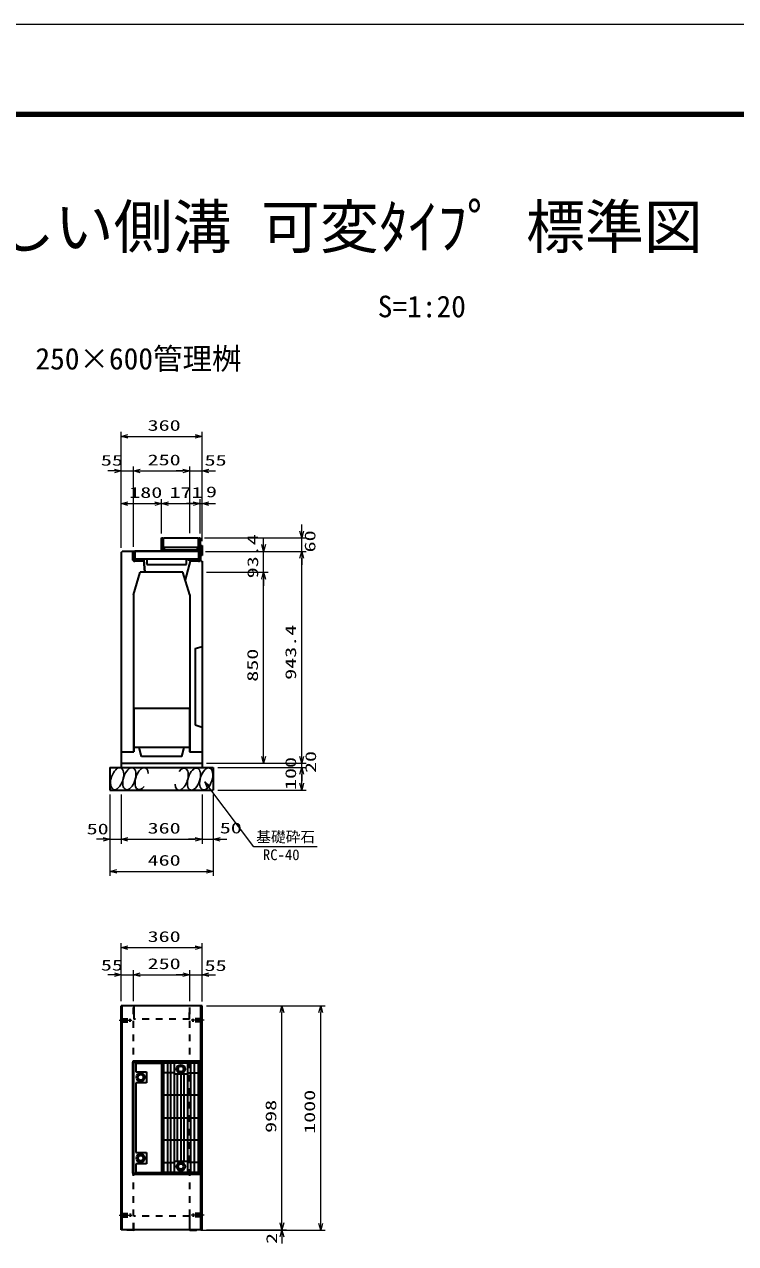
# Model space of a CAD drawing. Units: millimetres on the paper. Extents: x 0 to 841, y 0 to 594.
# Drawn here: x 374 to 532.3, y 322.4 to 594 of the extents above; entities that cross this region are included whole.
import ezdxf
from ezdxf.enums import TextEntityAlignment as Align

# ---------------------------------------------------------------- set-up
doc = ezdxf.new("R2010")
doc.units = ezdxf.units.MM
doc.linetypes.add('USER2', pattern=[18.5, 12, -1.5, 3.5, -1.5])
doc.linetypes.add('USER3', pattern=[3, 1.5, -1.5])
for name, color, linetype, lineweight in [('D-BMK（構造物基準線）', 2, 'USER2', 18), ('D-STR-DIM（寸法）', 7, 'Continuous', 13), ('D-STR-DIM（寸法）2', 7, 'Continuous', 13), ('D-STR-HTXT(基礎砕石-旗)', 7, 'Continuous', 13), ('D-STR-STRF(グリ)', 7, 'Continuous', 25), ('D-STR（構造物）', 1, 'Continuous', 35), ('D-TTL-LINE（区切線）', 7, 'Continuous', 18), ('D-TTL（外枠）', 2, 'Continuous', 140)]:
    doc.layers.add(name, color=color, linetype=linetype, lineweight=lineweight)
doc.layers.add('D-STR-TXT(文字)', color=7, linetype='Continuous')
doc.styles.add('ＭＳ ゴシック', font='')
doc.styles.get('ＭＳ ゴシック').set_extended_font_data('MS Gothic')

# ---------------------------------------------------------------- blocks, each defined once
blk = doc.blocks.new('_Open30')
at = {"color": 7, "linetype": 'Continuous', "lineweight": 13}
for p, q in [((-1, 0.2679), (0, 0)), ((0, 0), (-1, -0.2679)), ((0, 0), (-1, 0))]:
    blk.add_line(p, q, dxfattribs=at)

msp = doc.modelspace()

# ---------------------------------------------------------------- linework, layer by layer
at = {"layer": 'D-BMK（構造物基準線）'}
for p, q in [((395.07, 372.115), (397.92, 372.115)), ((413.994, 372.115), (411.145, 372.115)), ((395.07, 328.715), (397.92, 328.715)), ((413.994, 328.715), (411.145, 328.715))]:
    msp.add_line(p, q, dxfattribs=at)
at = {"layer": 'D-STR-DIM（寸法）'}
for p, q in [((395.532, 494.986), (395.532, 503.195)), ((413.532, 495.504), (413.532, 503.195)), ((397.032, 502.195), (412.032, 502.195)), ((394.032, 494.504), (392.532, 494.504)), ((395.532, 485.04), (395.532, 495.504)), ((395.532, 494.504), (398.282, 494.504)), ((398.282, 477.595), (398.282, 495.504)), ((398.282, 477.595), (398.282, 495.504)), ((399.782, 494.504), (401.282, 494.504)), ((399.782, 494.504), (409.282, 494.504)), ((409.282, 494.504), (407.782, 494.504)), ((410.782, 488.311), (410.782, 495.504)), ((410.782, 480.62), (410.782, 495.504)), ((410.782, 494.504), (413.532, 494.504)), ((413.532, 486.561), (413.532, 495.504)), ((415.032, 494.504), (416.532, 494.504)), ((395.532, 477.35), (395.532, 488.247)), ((397.032, 487.247), (403.032, 487.247)), ((404.532, 480.595), (404.532, 488.247)), ((404.532, 480.595), (404.532, 488.247)), ((406.032, 487.247), (411.582, 487.247)), ((411.582, 487.247), (410.082, 487.247)), ((413.082, 480.595), (413.082, 488.247)), ((413.082, 480.595), (413.082, 488.247)), ((413.082, 487.247), (413.532, 487.247)), ((413.532, 478.87), (413.532, 488.247)), ((415.032, 487.247), (416.532, 487.247)), ((435.735, 481.095), (435.735, 482.595)), ((414.082, 479.595), (436.735, 479.595)), ((427.237, 478.095), (427.237, 479.595)), ((435.735, 476.595), (435.735, 479.595)), ((414.282, 476.595), (436.735, 476.595)), ((414.282, 476.595), (428.237, 476.595)), ((415.282, 476.595), (436.735, 476.595)), ((427.237, 471.925), (427.237, 476.595)), ((435.735, 430.925), (435.735, 475.095)), ((435.735, 475.095), (435.735, 473.595)), ((414.532, 471.925), (428.237, 471.925)), ((414.532, 471.925), (428.237, 471.925)), ((427.237, 430.925), (427.237, 470.425)), ((427.237, 470.425), (427.237, 468.925)), ((435.735, 430.925), (435.735, 432.425)), ((414.532, 429.425), (436.735, 429.425)), ((414.532, 429.425), (428.237, 429.425)), ((414.532, 429.425), (436.735, 429.425)), ((435.735, 428.425), (435.735, 429.425)), ((417.032, 428.425), (436.735, 428.425)), ((417.032, 428.425), (436.735, 428.425)), ((435.735, 424.925), (435.735, 426.925)), ((435.735, 426.925), (435.735, 425.425)), ((393.032, 422.425), (393.032, 411.458)), ((393.032, 421.425), (393.032, 404.301)), ((395.532, 422.425), (395.532, 411.458)), ((395.532, 421.425), (395.532, 411.458)), ((413.532, 422.425), (413.532, 411.458)), ((413.532, 421.425), (413.532, 411.458)), ((416.032, 422.425), (416.032, 411.458)), ((416.032, 421.425), (416.032, 404.301)), ((417.032, 423.425), (436.735, 423.425)), ((391.532, 412.458), (390.032, 412.458)), ((393.032, 412.458), (395.532, 412.458)), ((397.032, 412.458), (398.532, 412.458)), ((397.032, 412.458), (412.032, 412.458)), ((412.032, 412.458), (410.532, 412.458)), ((413.532, 412.458), (416.032, 412.458)), ((417.532, 412.458), (419.032, 412.458)), ((394.532, 405.301), (414.532, 405.301)), ((395.532, 383.262), (395.532, 389.312)), ((413.532, 383.292), (413.532, 389.312)), ((397.032, 388.312), (412.032, 388.312)), ((395.532, 376.365), (395.532, 383.262)), ((398.282, 376.417), (398.282, 383.262)), ((398.282, 376.365), (398.282, 383.262)), ((410.782, 376.365), (410.782, 383.262)), ((410.782, 376.402), (410.782, 383.262)), ((413.532, 376.335), (413.532, 383.262)), ((394.032, 382.262), (392.532, 382.262)), ((395.532, 382.262), (398.282, 382.262)), ((399.782, 382.262), (401.282, 382.262)), ((399.782, 382.262), (409.282, 382.262)), ((409.282, 382.262), (407.782, 382.262)), ((410.782, 382.262), (413.532, 382.262)), ((415.032, 382.262), (416.532, 382.262)), ((414.532, 375.365), (432.321, 375.365)), ((432.321, 375.365), (440.961, 375.365)), ((431.321, 326.965), (431.321, 373.865)), ((439.961, 326.865), (439.961, 373.865)), ((431.321, 326.965), (431.321, 328.465)), ((413.282, 325.365), (432.321, 325.365)), ((414.532, 325.465), (432.321, 325.465)), ((414.532, 325.465), (432.321, 325.465)), ((429.884, 325.365), (440.961, 325.365)), ((431.321, 325.465), (431.321, 325.365)), ((431.321, 323.865), (431.321, 322.365))]:
    msp.add_line(p, q, dxfattribs=at)
at = {"layer": 'D-STR-HTXT(基礎砕石-旗)'}
msp.add_lwpolyline([(439.154, 410.728), (425.05, 410.728), (415.046, 424.054)], dxfattribs=at)
at = {"layer": 'D-STR-STRF(グリ)'}
for centre, major_axis in [((394.627, 425.949), (0.79, 2.421)), ((397.348, 425.949), (0.79, 2.421)), ((411.736, 425.868), (-0.771, -2.427)), ((414.458, 425.889), (-0.771, -2.427))]:
    msp.add_ellipse(centre, major_axis=major_axis, ratio=0.5139, dxfattribs=at)
for centre, major_axis in [((400.089, 425.949), (0.79, 2.421)), ((408.996, 425.846), (-0.771, -2.427))]:
    msp.add_ellipse(centre, major_axis=major_axis, ratio=0.5139, start_param=5.3575563, end_param=10.3750652, dxfattribs=at)
at = {"layer": 'D-STR（構造物）'}
for p, q in [((404.532, 479.595), (404.832, 479.595)), ((404.532, 476.67), (404.532, 479.595)), ((404.832, 479.595), (404.832, 476.67)), ((404.932, 477.42), (404.932, 479.62)), ((404.932, 479.62), (412.682, 479.62)), ((412.682, 479.62), (412.682, 477.42)), ((412.782, 479.595), (413.082, 479.595)), ((412.782, 474.92), (412.782, 479.595)), ((413.082, 479.595), (413.082, 476.67)), ((395.532, 476.35), (395.783, 476.595)), ((395.532, 476.35), (395.532, 428.425)), ((413.282, 476.595), (395.783, 476.595)), ((398.332, 476.595), (398.032, 476.595)), ((398.032, 476.595), (398.032, 474.945)), ((398.332, 474.995), (398.332, 476.595)), ((413.082, 476.67), (398.537, 476.67)), ((398.537, 476.67), (398.537, 474.92)), ((404.832, 476.97), (412.782, 476.97)), ((412.682, 477.42), (404.932, 477.42)), ((405.082, 477.42), (405.082, 476.97)), ((412.532, 476.97), (412.532, 477.42)), ((413.282, 476.595), (412.782, 476.595)), ((412.982, 476.595), (412.982, 474.945)), ((413.082, 477.87), (413.532, 477.87)), ((413.307, 476.92), (413.082, 476.92)), ((413.282, 474.395), (413.282, 476.595)), ((413.307, 477.87), (413.307, 475.67)), ((413.532, 475.67), (413.307, 475.67)), ((413.532, 477.87), (413.532, 475.67)), ((398.537, 474.92), (412.782, 474.92)), ((400.532, 474.395), (398.582, 474.395)), ((398.632, 474.695), (400.582, 474.695)), ((400.532, 474.695), (400.532, 474.395)), ((400.582, 474.695), (400.782, 471.925)), ((400.782, 471.925), (400.582, 474.695)), ((401.212, 474.92), (401.212, 473.67)), ((401.212, 473.67), (410.107, 473.67)), ((410.982, 474.695), (409.788, 470.239)), ((410.107, 473.67), (410.107, 474.92)), ((410.357, 474.92), (410.357, 474.695)), ((410.357, 474.695), (412.735, 474.695)), ((411.032, 474.395), (411.032, 474.695)), ((412.734, 474.395), (411.032, 474.395)), ((412.557, 474.695), (412.557, 474.92)), ((413.282, 474.395), (413.532, 474.395)), ((413.532, 474.395), (413.532, 428.425)), ((398.282, 466.925), (399.782, 471.925)), ((409.282, 471.925), (399.782, 471.925)), ((410.782, 466.925), (409.282, 471.925)), ((398.282, 466.925), (398.282, 431.925)), ((410.782, 466.925), (410.782, 431.925)), ((412.032, 454.925), (413.532, 455.425)), ((412.032, 454.925), (412.032, 437.925)), ((398.332, 441.675), (410.732, 441.675)), ((398.332, 441.675), (398.332, 431.925)), ((410.732, 441.675), (410.732, 431.925)), ((412.032, 437.925), (413.532, 437.425)), ((395.532, 431.925), (398.332, 431.925)), ((410.732, 432.925), (398.332, 432.925)), ((400.032, 430.925), (399.532, 432.925)), ((409.032, 430.925), (409.532, 432.925)), ((410.732, 431.925), (413.532, 431.925)), ((395.532, 429.425), (413.532, 429.425)), ((409.032, 430.925), (400.032, 430.925)), ((393.032, 428.425), (416.032, 428.425)), ((393.032, 428.425), (393.032, 423.425)), ((416.032, 428.425), (416.032, 423.425)), ((393.032, 423.425), (416.032, 423.425)), ((395.532, 325.465), (395.532, 375.365)), ((413.532, 375.365), (395.532, 375.365)), ((395.782, 325.465), (395.782, 375.365)), ((398.332, 375.365), (398.332, 372.365)), ((413.282, 363.09), (413.282, 375.365)), ((413.532, 325.465), (413.532, 375.365)), ((398.032, 362.79), (398.032, 338.04)), ((398.032, 362.79), (404.532, 362.79)), ((398.182, 362.79), (398.182, 363.09)), ((398.182, 363.09), (413.532, 363.09)), ((398.332, 338.04), (398.332, 362.79)), ((398.762, 362.59), (398.762, 360.665)), ((398.762, 362.59), (404.532, 362.59)), ((404.532, 363.09), (404.532, 337.74)), ((412.782, 362.79), (404.832, 362.79)), ((404.832, 362.79), (404.832, 338.04)), ((412.682, 362.59), (404.932, 362.59)), ((404.932, 362.59), (404.932, 338.24)), ((405.807, 362.59), (405.807, 338.24)), ((406.557, 338.24), (406.557, 362.59)), ((407.307, 362.59), (407.307, 338.24)), ((408.115, 361.265), (408.461, 361.865)), ((408.461, 361.865), (409.154, 361.865)), ((409.154, 361.865), (409.5, 361.265)), ((410.307, 362.59), (410.307, 338.24)), ((411.057, 338.24), (411.057, 362.59)), ((412.782, 362.79), (411.183, 362.79)), ((411.807, 362.59), (411.807, 338.24)), ((412.682, 362.59), (412.682, 338.24)), ((412.782, 362.79), (412.782, 338.04)), ((413.082, 363.09), (413.082, 337.74)), ((413.332, 363.09), (413.332, 337.74)), ((398.762, 360.665), (401.162, 360.665)), ((399.165, 359.415), (399.511, 360.015)), ((399.511, 358.815), (399.165, 359.415)), ((399.511, 360.015), (400.204, 360.015)), ((400.204, 358.815), (399.511, 358.815)), ((400.204, 360.015), (400.55, 359.415)), ((400.55, 359.415), (400.204, 358.815)), ((401.162, 360.665), (401.162, 358.165)), ((407.307, 360.415), (404.932, 360.415)), ((407.307, 360.165), (410.307, 360.165)), ((408.057, 340.665), (408.057, 360.165)), ((408.461, 360.665), (408.115, 361.265)), ((409.154, 360.665), (408.461, 360.665)), ((408.807, 360.165), (408.807, 340.665)), ((409.5, 361.265), (409.154, 360.665)), ((409.557, 340.665), (409.557, 360.165)), ((410.307, 360.415), (412.682, 360.415)), ((401.162, 358.165), (398.762, 358.165)), ((398.762, 358.165), (398.762, 342.665)), ((412.682, 355.415), (404.932, 355.415)), ((404.932, 350.415), (412.682, 350.415)), ((412.682, 345.415), (405.082, 345.415)), ((398.762, 342.665), (401.162, 342.665)), ((401.162, 342.665), (401.162, 340.165)), ((398.762, 340.165), (398.762, 338.24)), ((401.162, 340.165), (398.762, 340.165)), ((399.511, 342.015), (399.165, 341.415)), ((399.165, 341.415), (399.511, 340.815)), ((400.204, 342.015), (399.511, 342.015)), ((399.511, 340.815), (400.204, 340.815)), ((400.55, 341.415), (400.204, 342.015)), ((400.204, 340.815), (400.55, 341.415)), ((404.932, 340.415), (407.307, 340.415)), ((410.307, 340.665), (407.307, 340.665)), ((408.461, 340.165), (408.115, 339.565)), ((408.115, 339.565), (408.461, 338.965)), ((409.154, 340.165), (408.461, 340.165)), ((409.5, 339.565), (409.154, 340.165)), ((409.154, 338.965), (409.5, 339.565)), ((412.682, 340.415), (410.307, 340.415)), ((398.032, 338.04), (404.532, 338.04)), ((398.182, 337.74), (398.182, 338.04)), ((413.532, 337.74), (398.182, 337.74)), ((398.762, 338.24), (404.532, 338.24)), ((404.832, 338.04), (412.782, 338.04)), ((412.682, 338.24), (404.932, 338.24)), ((408.461, 338.965), (409.154, 338.965)), ((413.282, 325.465), (413.282, 337.74)), ((413.532, 325.465), (395.532, 325.465)), ((396.782, 325.365), (396.682, 325.465)), ((398.282, 325.365), (396.782, 325.365)), ((398.282, 325.365), (398.382, 325.465)), ((410.782, 325.365), (410.682, 325.465)), ((410.782, 325.365), (412.282, 325.365)), ((412.282, 325.365), (412.382, 325.465))]:
    msp.add_line(p, q, dxfattribs=at)
at = {"layer": 'D-STR（構造物）', "linetype": 'USER3'}
for p, q in [((398.282, 325.465), (398.282, 375.365)), ((410.732, 372.365), (410.732, 375.365)), ((410.782, 325.465), (410.782, 375.365)), ((395.532, 372.465), (397.532, 372.465)), ((397.532, 371.765), (397.532, 372.465)), ((410.732, 372.365), (398.332, 372.365)), ((413.532, 372.465), (411.532, 372.465)), ((411.532, 371.765), (411.532, 372.465)), ((395.532, 371.765), (397.532, 371.765)), ((413.532, 371.765), (411.532, 371.765)), ((395.532, 329.065), (397.532, 329.065)), ((397.532, 329.065), (397.532, 328.365)), ((413.532, 329.065), (411.532, 329.065)), ((411.532, 329.065), (411.532, 328.365)), ((395.532, 328.365), (397.532, 328.365)), ((398.332, 325.465), (398.332, 328.465)), ((410.732, 328.465), (398.332, 328.465)), ((410.732, 328.465), (410.732, 325.465)), ((413.532, 328.365), (411.532, 328.365))]:
    msp.add_line(p, q, dxfattribs=at)
at = {"layer": 'D-STR（構造物）'}
for centre, radius in [((408.807, 361.265), 0.95), ((408.807, 361.265), 0.6), ((399.857, 359.415), 0.95), ((399.857, 359.415), 0.6), ((399.857, 341.415), 0.95), ((399.857, 341.415), 0.6), ((408.807, 339.565), 0.95), ((408.807, 339.565), 0.6)]:
    msp.add_circle(centre, radius, dxfattribs=at)
for centre, radius, start, end in [((398.582, 474.945), 0.55, 180, 270), ((398.632, 474.995), 0.3, 180, 270), ((412.732, 474.945), 0.25, 270.54291, 359.99995), ((412.732, 474.945), 0.55, 270.2415, 359.99994)]:
    msp.add_arc(centre, radius, start, end, dxfattribs=at)
at = {"layer": 'D-TTL-LINE（区切線）'}
msp.add_line((841, 594), (0, 594), dxfattribs=at)
at = {"layer": 'D-TTL（外枠）'}
msp.add_line((820.9, 573.9), (20.1, 573.9), dxfattribs=at)

# ---------------------------------------------------------------- block references
at = {"layer": 'D-STR-DIM（寸法）', "xscale": 1.5, "yscale": 1.5}
for p, rotation in [((395.532, 502.195), 180), ((398.282, 494.504), 180), ((398.282, 494.504), 180), ((413.532, 494.504), 180), ((395.532, 487.247), 180), ((404.532, 487.247), 180), ((413.532, 487.247), 180), ((435.735, 479.595), 270), ((427.237, 476.595), 270), ((435.735, 476.595), 90), ((435.735, 476.595), 90), ((427.237, 471.925), 90), ((427.237, 471.925), 90), ((427.237, 429.425), 270), ((435.735, 429.425), 270), ((435.735, 429.425), 270), ((435.735, 428.425), 90), ((435.735, 428.425), 90), ((435.735, 423.425), 270), ((395.532, 412.458), 180), ((395.532, 412.458), 180), ((416.032, 412.458), 180), ((393.032, 405.301), 180), ((395.532, 388.312), 180), ((398.282, 382.262), 180), ((398.282, 382.262), 180), ((413.532, 382.262), 180), ((431.321, 375.365), 90), ((439.961, 375.365), 90), ((431.321, 325.465), 270), ((431.321, 325.465), 270), ((439.961, 325.365), 270), ((431.321, 325.365), 90)]:
    msp.add_blockref('_Open30', p, dxfattribs=dict(at, rotation=rotation))
for p in [(413.532, 502.195), (395.532, 494.504), (410.782, 494.504), (410.782, 494.504), (404.532, 487.247), (413.082, 487.247), (413.082, 487.247), (393.032, 412.458), (413.532, 412.458), (413.532, 412.458), (416.032, 405.301), (413.532, 388.312), (395.532, 382.262), (410.782, 382.262), (410.782, 382.262)]:
    msp.add_blockref('_Open30', p, dxfattribs=at)
at = {"layer": 'D-STR-HTXT(基礎砕石-旗)', "xscale": 1.5, "yscale": 1.5, "rotation": 126.89552}
msp.add_blockref('_Open30', (414.146, 425.254), dxfattribs=at)

# ---------------------------------------------------------------- texts
at = {"layer": 'D-STR-DIM（寸法）', "style": 'ＭＳ ゴシック', "width": 1.5}
for s, p in [('360', (401.407, 502.732)), ('55', (391.013, 494.965)), ('250', (401.407, 495.042)), ('55', (414.097, 494.965)), ('180', (397.324, 487.785)), ('171', (406.307, 487.785)), ('9', (414.404, 487.928)), ('50', (387.834, 412.825)), ('360', (401.407, 412.996)), ('50', (417.484, 413.033)), ('460', (401.407, 405.838)), ('360', (401.407, 388.849)), ('250', (401.407, 382.799)), ('55', (391.013, 382.48)), ('55', (414.097, 382.386))]:
    msp.add_text(s, height=2.405, dxfattribs=at).set_placement(p, align=Align.BOTTOM_LEFT)
for s, p in [('60', (439.498, 476.365)), ('93.4', (426.746, 470.592)), ('943.4', (435.197, 447.976)), ('850', (426.699, 447.55)), ('100', (435.197, 423.425)), ('20', (439.649, 427.207)), ('1000', (439.423, 346.824)), ('998', (430.783, 347.04)), ('2', (430.959, 322.277))]:
    msp.add_text(s, height=2.405, rotation=90, dxfattribs=at).set_placement(p, align=Align.BOTTOM_LEFT)
at = {"layer": 'D-STR-DIM（寸法）2', "style": 'ＭＳ ゴシック'}
msp.add_text('S=1:20', height=4.811, dxfattribs=at).set_placement((452.647, 527.299), align=Align.BOTTOM_LEFT)
at = {"layer": 'D-STR-HTXT(基礎砕石-旗)', "style": 'ＭＳ ゴシック'}
for s, p in [('基礎砕石', (425.586, 411.063)), ('RC-40', (427.074, 407.078))]:
    msp.add_text(s, height=2.405, dxfattribs=at).set_placement(p, align=Align.BOTTOM_LEFT)
at = {"layer": 'D-STR-TXT(文字)', "style": 'ＭＳ ゴシック'}
for s, height, p in [('自転車に優しい側溝 可変ﾀｲﾌﾟ 標準図', 9.621, (301.983, 541.218)), ('250×600管理桝', 4.811, (376.434, 515.669))]:
    msp.add_text(s, height=height, dxfattribs=at).set_placement(p, align=Align.BOTTOM_LEFT)

doc.saveas('drawing.dxf')
